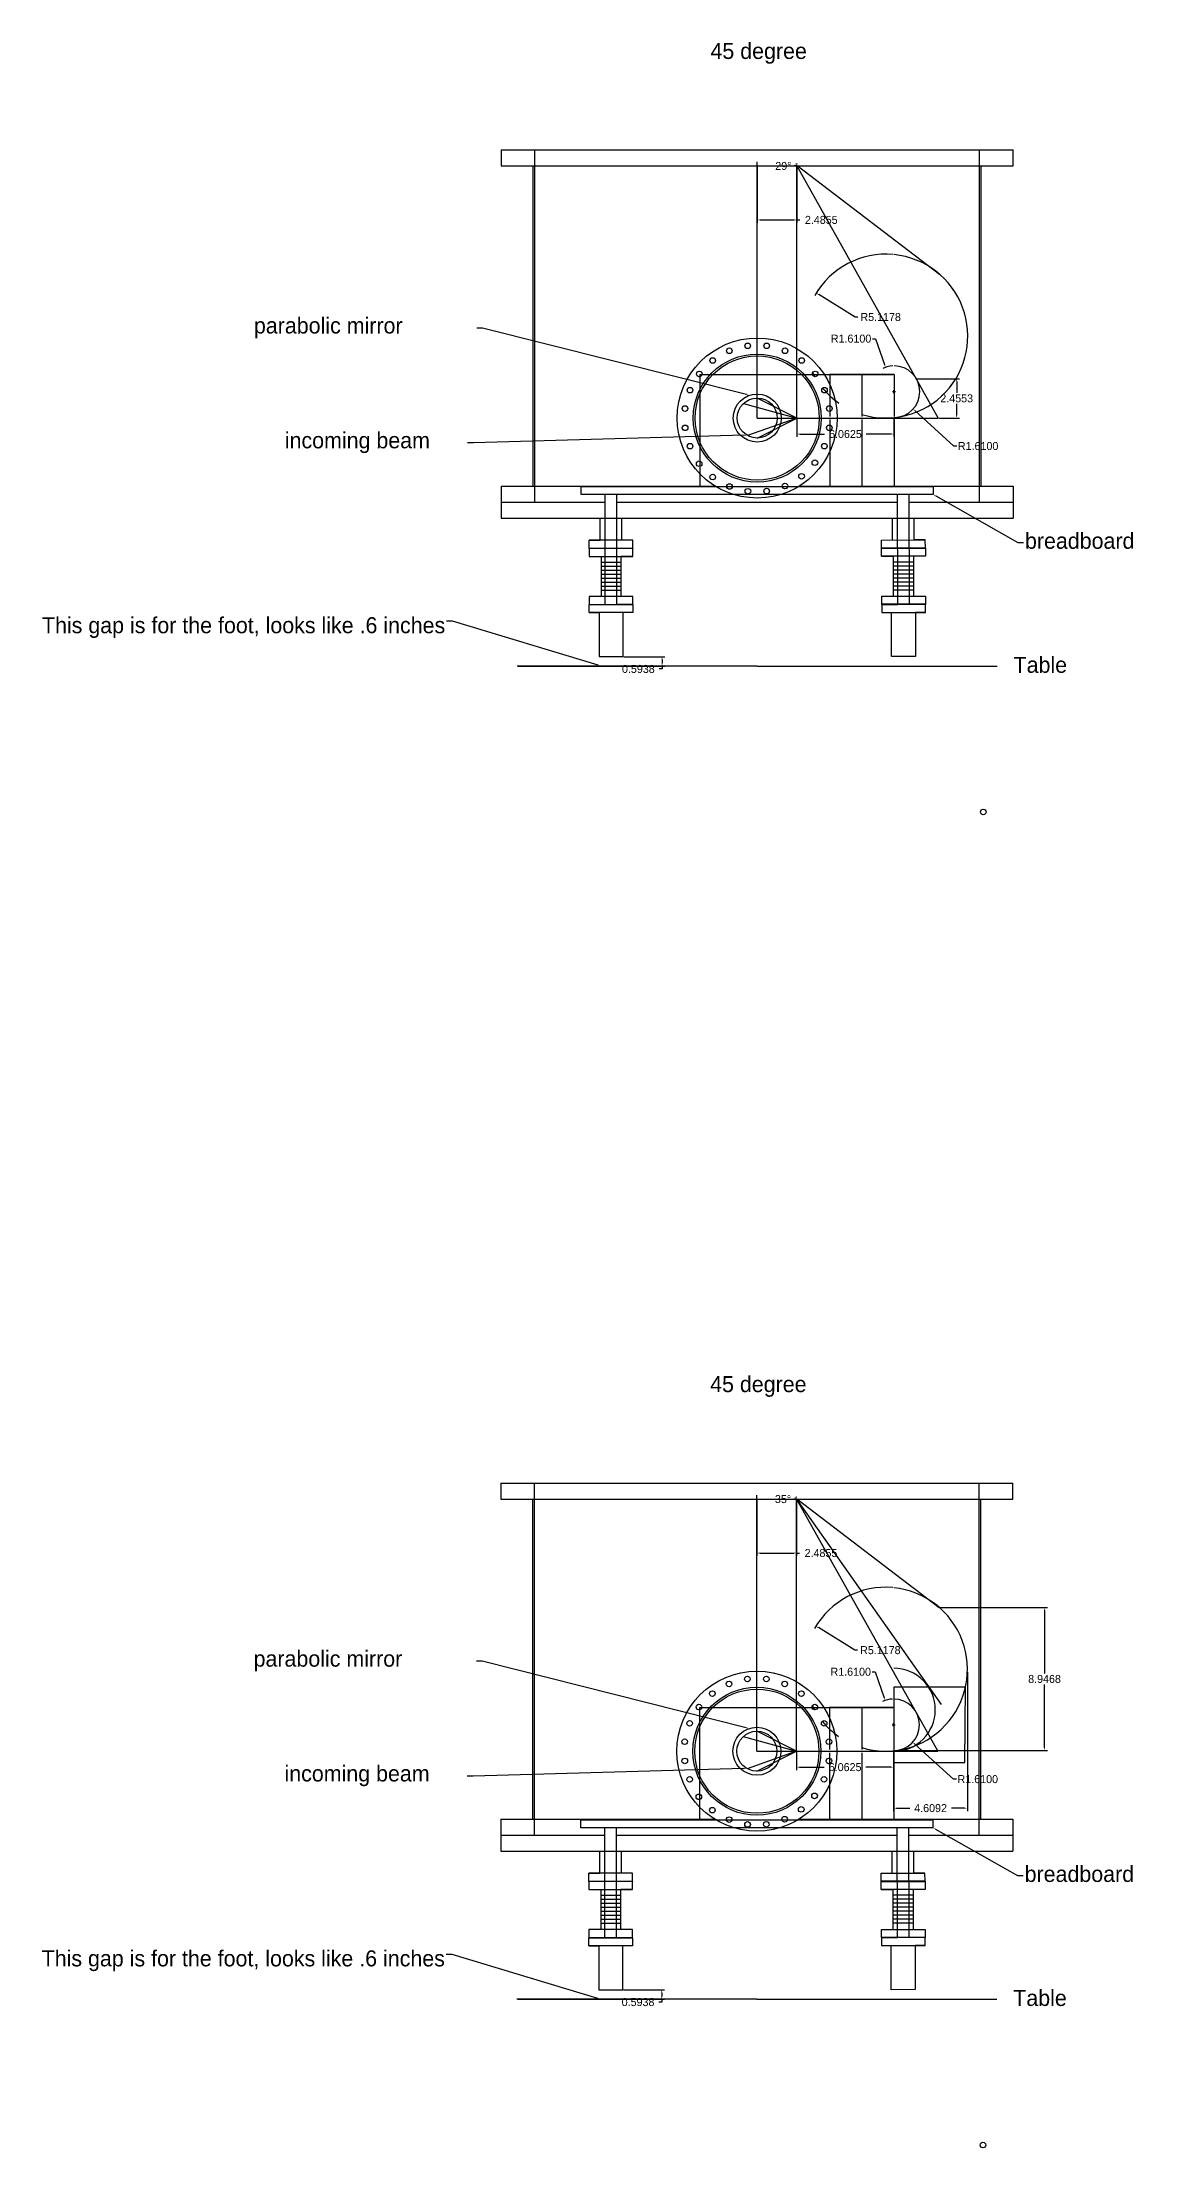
# Model space of a CAD drawing. Header units: inches. Extents: x -84 to 208, y -103 to 33.
# Drawn here: x 138.7 to 207.6, y -102.8 to 28.7 of the extents above; entities that cross this region are included whole.
import ezdxf
from ezdxf import colors
from ezdxf.entities.mleader import LeaderData, LeaderLine
from ezdxf.math import Vec2, Vec3

# ---------------------------------------------------------------- set-up
doc = ezdxf.new("R2010")
doc.units = ezdxf.units.IN
doc.header["$MEASUREMENT"] = 0
doc.dimstyles.get("Standard").update_dxf_attribs({"dimtxt": 0.5, "dimasz": 0.18, "dimexe": 0.18, "dimexo": 0.0625, "dimgap": 0.09, "dimtad": 0, "dimtih": 1, "dimtoh": 1, "dimdec": 4, "dimzin": 0, "dimdsep": 46, "dimtxsty": 'Standard', "dimcen": 0.09, "dimadec": 0, "dimazin": 0, "dimtfac": 1, "dimtdec": 4, "dimtofl": 0, "dimtmove": 0, "dimatfit": 3, "dimfxl": 1, "dimtolj": 1, "dimtzin": 0, "dimarcsym": 0})

# ---------------------------------------------------------------- blocks, each defined once
blk = doc.blocks.new('*D10')
at = {"color": 0, "lineweight": -2, "transparency": 16777216}
for p, q in [((168.41, -10.25), (177.58, -10.25)), ((175.02, -9.66), (177.58, -9.66)), ((177.4, -10.43), (177.22, -10.43)), ((177.4, -9.84), (177.4, -10.07)), ((177.4, -10.25), (177.4, -10.43))]:
    blk.add_line(p, q, dxfattribs=at)
at = {"color": 0, "transparency": 16777216}
for points in [[(177.37, -9.84), (177.43, -9.84), (177.4, -9.66)], [(177.37, -10.07), (177.43, -10.07), (177.4, -10.25)]]:
    blk.add_solid(points, dxfattribs=at)
at = {"layer": 'Defpoints', "color": 0, "transparency": 16777216}
for p in [(168.35, -10.25), (174.96, -9.66), (177.4, -10.25)]:
    blk.add_point(p, dxfattribs=at)
at = {"color": 0, "transparency": 16777216, "insert": (175.92, -10.43), "char_height": 0.5, "attachment_point": 5}
blk.add_mtext('\\A1;0.5938', dxfattribs=at)
blk = doc.blocks.new('*D11')
at = {"color": 0, "lineweight": -2, "transparency": 16777216}
blk.add_line((185.83, 21), (185.65, 21), dxfattribs=at)
at = {"color": 0, "transparency": 16777216}
for points in [[(185.77, 21.17), (185.72, 21.14), (185.83, 21)], [(185.86, 21.18), (185.8, 21.18), (185.83, 21)]]:
    blk.add_solid(points, dxfattribs=at)
at = {"layer": 'Defpoints', "color": 0, "transparency": 16777216}
for p in [(185.83, 21), (185.83, 21), (185.83, 21), (185.83, 5.25), (194.66, 5.25)]:
    blk.add_point(p, dxfattribs=at)
at = {"color": 0, "transparency": 16777216, "insert": (184.98, 21), "char_height": 0.5, "attachment_point": 5}
blk.add_mtext('\\A1;29°', dxfattribs=at)
blk = doc.blocks.new('*D12')
at = {"color": 0, "lineweight": -2, "transparency": 16777216}
for p, q in [((191.8, 6.9), (191.98, 6.9)), ((191.89, 6.81), (191.89, 6.99)), ((195.63, 3.5), (193.22, 5.7)), ((195.81, 3.5), (195.63, 3.5))]:
    blk.add_line(p, q, dxfattribs=at)
at = {"color": 0, "transparency": 16777216}
blk.add_solid([(193.24, 5.72), (193.2, 5.67), (193.09, 5.82)], dxfattribs=at)
at = {"layer": 'Defpoints', "color": 0, "transparency": 16777216}
for p in [(191.89, 6.9), (193.09, 5.82)]:
    blk.add_point(p, dxfattribs=at)
at = {"color": 0, "transparency": 16777216, "insert": (197.15, 3.5), "char_height": 0.5, "attachment_point": 5}
blk.add_mtext('\\A1;R1.6100', dxfattribs=at)
blk = doc.blocks.new('*D13')
at = {"color": 0, "lineweight": -2, "transparency": 16777216}
for p, q in [((193.35, 7.71), (195.99, 7.71)), ((195.81, 7.53), (195.81, 6.82)), ((195.81, 5.43), (195.81, 6.14)), ((194.72, 5.25), (195.99, 5.25))]:
    blk.add_line(p, q, dxfattribs=at)
at = {"color": 0, "transparency": 16777216}
for points in [[(195.78, 7.53), (195.84, 7.53), (195.81, 7.71)], [(195.78, 5.43), (195.84, 5.43), (195.81, 5.25)]]:
    blk.add_solid(points, dxfattribs=at)
at = {"layer": 'Defpoints', "color": 0, "transparency": 16777216}
for p in [(193.29, 7.71), (194.66, 5.25), (195.81, 5.25)]:
    blk.add_point(p, dxfattribs=at)
at = {"color": 0, "transparency": 16777216, "insert": (195.81, 6.48), "char_height": 0.5, "attachment_point": 5}
blk.add_mtext('\\A1;2.4553', dxfattribs=at)
blk = doc.blocks.new('*D14')
at = {"color": 0, "lineweight": -2, "transparency": 16777216}
for p, q in [((185.83, 5.19), (185.83, 4.07)), ((186.01, 4.25), (187.56, 4.25)), ((191.71, 4.25), (190.16, 4.25)), ((191.89, 5.23), (191.89, 4.07))]:
    blk.add_line(p, q, dxfattribs=at)
at = {"color": 0, "transparency": 16777216}
for points in [[(186.01, 4.28), (186.01, 4.22), (185.83, 4.25)], [(191.71, 4.28), (191.71, 4.22), (191.89, 4.25)]]:
    blk.add_solid(points, dxfattribs=at)
at = {"layer": 'Defpoints', "color": 0, "transparency": 16777216}
for p in [(191.89, 5.29), (185.83, 5.25), (191.89, 4.25)]:
    blk.add_point(p, dxfattribs=at)
at = {"color": 0, "transparency": 16777216, "insert": (188.86, 4.25), "char_height": 0.5, "attachment_point": 5}
blk.add_mtext('\\A1;6.0625', dxfattribs=at)
blk = doc.blocks.new('*D15')
at = {"color": 0, "lineweight": -2, "transparency": 16777216}
for p, q in [((183.35, 20.94), (183.35, 17.45)), ((185.83, 20.94), (185.83, 17.45)), ((183.53, 17.63), (185.65, 17.63)), ((185.83, 17.63), (186.01, 17.63))]:
    blk.add_line(p, q, dxfattribs=at)
at = {"color": 0, "transparency": 16777216}
for points in [[(183.53, 17.66), (183.53, 17.6), (183.35, 17.63)], [(185.65, 17.66), (185.65, 17.6), (185.83, 17.63)]]:
    blk.add_solid(points, dxfattribs=at)
at = {"layer": 'Defpoints', "color": 0, "transparency": 16777216}
for p in [(183.35, 21), (185.83, 21), (185.83, 17.63)]:
    blk.add_point(p, dxfattribs=at)
at = {"color": 0, "transparency": 16777216, "insert": (187.35, 17.63), "char_height": 0.5, "attachment_point": 5}
blk.add_mtext('\\A1;2.4855', dxfattribs=at)
blk = doc.blocks.new('*D16')
at = {"color": 0, "lineweight": -2, "transparency": 16777216}
for p, q in [((190.55, 10.21), (190.73, 10.21)), ((190.73, 10.21), (191.3, 8.59)), ((191.8, 6.9), (191.98, 6.9)), ((191.89, 6.81), (191.89, 6.99))]:
    blk.add_line(p, q, dxfattribs=at)
blk.add_arc((191.89, 6.9), 1.61, 92.2242, 115.739, dxfattribs=at)
at = {"color": 0, "transparency": 16777216}
blk.add_solid([(191.33, 8.6), (191.27, 8.58), (191.36, 8.42)], dxfattribs=at)
at = {"layer": 'Defpoints', "color": 0, "transparency": 16777216}
for p in [(191.36, 8.42), (191.89, 6.9)]:
    blk.add_point(p, dxfattribs=at)
at = {"color": 0, "transparency": 16777216, "insert": (189.21, 10.21), "char_height": 0.5, "attachment_point": 5}
blk.add_mtext('\\A1;R1.6100', dxfattribs=at)
blk = doc.blocks.new('*D17')
at = {"color": 0, "lineweight": -2, "transparency": 16777216}
for p, q in [((189.46, 11.56), (187.19, 12.97)), ((189.64, 11.56), (189.46, 11.56))]:
    blk.add_line(p, q, dxfattribs=at)
blk.add_arc((191.39, 10.37), 5.12, 85.0134, 150.2755, dxfattribs=at)
at = {"color": 0, "transparency": 16777216}
blk.add_solid([(187.2, 12.99), (187.17, 12.94), (187.03, 13.06)], dxfattribs=at)
at = {"layer": 'Defpoints', "color": 0, "transparency": 16777216}
for p in [(187.03, 13.06), (191.39, 10.37)]:
    blk.add_point(p, dxfattribs=at)
at = {"color": 0, "transparency": 16777216, "insert": (191.06, 11.56), "char_height": 0.5, "attachment_point": 5}
blk.add_mtext('\\A1;R5.1178', dxfattribs=at)
blk = doc.blocks.new('*D21')
at = {"color": 0, "lineweight": -2, "transparency": 16777216}
for p, q in [((175, -92.96), (177.56, -92.96)), ((177.38, -93.14), (177.38, -93.37)), ((168.39, -93.55), (177.56, -93.55)), ((177.38, -93.73), (177.2, -93.73)), ((177.38, -93.55), (177.38, -93.73))]:
    blk.add_line(p, q, dxfattribs=at)
at = {"color": 0, "transparency": 16777216}
for points in [[(177.35, -93.14), (177.41, -93.14), (177.38, -92.96)], [(177.35, -93.37), (177.41, -93.37), (177.38, -93.55)]]:
    blk.add_solid(points, dxfattribs=at)
at = {"layer": 'Defpoints', "color": 0, "transparency": 16777216}
for p in [(174.94, -92.96), (168.33, -93.55), (177.38, -93.55)]:
    blk.add_point(p, dxfattribs=at)
at = {"color": 0, "transparency": 16777216, "insert": (175.9, -93.73), "char_height": 0.5, "attachment_point": 5}
blk.add_mtext('\\A1;0.5938', dxfattribs=at)
blk = doc.blocks.new('*D22')
at = {"color": 0, "lineweight": -2, "transparency": 16777216}
for p, q in [((191.87, -76.49), (191.87, -76.31)), ((191.78, -76.4), (191.96, -76.4)), ((195.61, -79.8), (193.2, -77.61)), ((195.79, -79.8), (195.61, -79.8))]:
    blk.add_line(p, q, dxfattribs=at)
at = {"color": 0, "transparency": 16777216}
blk.add_solid([(193.22, -77.58), (193.18, -77.63), (193.06, -77.49)], dxfattribs=at)
at = {"layer": 'Defpoints', "color": 0, "transparency": 16777216}
for p in [(191.87, -76.4), (193.06, -77.49)]:
    blk.add_point(p, dxfattribs=at)
at = {"color": 0, "transparency": 16777216, "insert": (197.13, -79.8), "char_height": 0.5, "attachment_point": 5}
blk.add_mtext('\\A1;R1.6100', dxfattribs=at)
blk = doc.blocks.new('*D23')
at = {"color": 0, "lineweight": -2, "transparency": 16777216}
for p, q in [((185.81, -78.11), (185.81, -79.23)), ((191.87, -78.07), (191.87, -79.23)), ((185.99, -79.05), (187.54, -79.05)), ((191.69, -79.05), (190.14, -79.05))]:
    blk.add_line(p, q, dxfattribs=at)
at = {"color": 0, "transparency": 16777216}
for points in [[(185.99, -79.02), (185.99, -79.08), (185.81, -79.05)], [(191.69, -79.02), (191.69, -79.08), (191.87, -79.05)]]:
    blk.add_solid(points, dxfattribs=at)
at = {"layer": 'Defpoints', "color": 0, "transparency": 16777216}
for p in [(185.81, -78.05), (191.87, -78.01), (191.87, -79.05)]:
    blk.add_point(p, dxfattribs=at)
at = {"color": 0, "transparency": 16777216, "insert": (188.84, -79.05), "char_height": 0.5, "attachment_point": 5}
blk.add_mtext('\\A1;6.0625', dxfattribs=at)
blk = doc.blocks.new('*D24')
at = {"color": 0, "lineweight": -2, "transparency": 16777216}
for p, q in [((183.33, -62.36), (183.33, -65.85)), ((185.81, -62.36), (185.81, -65.85)), ((183.51, -65.67), (185.63, -65.67)), ((185.81, -65.67), (185.99, -65.67))]:
    blk.add_line(p, q, dxfattribs=at)
at = {"color": 0, "transparency": 16777216}
for points in [[(183.51, -65.64), (183.51, -65.7), (183.33, -65.67)], [(185.63, -65.64), (185.63, -65.7), (185.81, -65.67)]]:
    blk.add_solid(points, dxfattribs=at)
at = {"layer": 'Defpoints', "color": 0, "transparency": 16777216}
for p in [(183.33, -62.3), (185.81, -62.3), (185.81, -65.67)]:
    blk.add_point(p, dxfattribs=at)
at = {"color": 0, "transparency": 16777216, "insert": (187.33, -65.67), "char_height": 0.5, "attachment_point": 5}
blk.add_mtext('\\A1;2.4855', dxfattribs=at)
blk = doc.blocks.new('*D25')
at = {"color": 0, "lineweight": -2, "transparency": 16777216}
for p, q in [((190.53, -73.09), (190.71, -73.09)), ((190.71, -73.09), (191.28, -74.71)), ((191.87, -76.49), (191.87, -76.31)), ((191.78, -76.4), (191.96, -76.4))]:
    blk.add_line(p, q, dxfattribs=at)
blk.add_arc((191.87, -76.4), 1.61, 92.2242, 115.739, dxfattribs=at)
at = {"color": 0, "transparency": 16777216}
blk.add_solid([(191.31, -74.7), (191.25, -74.72), (191.34, -74.88)], dxfattribs=at)
at = {"layer": 'Defpoints', "color": 0, "transparency": 16777216}
for p in [(191.34, -74.88), (191.87, -76.4)]:
    blk.add_point(p, dxfattribs=at)
at = {"color": 0, "transparency": 16777216, "insert": (189.19, -73.09), "char_height": 0.5, "attachment_point": 5}
blk.add_mtext('\\A1;R1.6100', dxfattribs=at)
blk = doc.blocks.new('*D26')
at = {"color": 0, "lineweight": -2, "transparency": 16777216}
for p, q in [((189.44, -71.74), (187.17, -70.33)), ((189.62, -71.74), (189.44, -71.74))]:
    blk.add_line(p, q, dxfattribs=at)
blk.add_arc((191.37, -72.93), 5.12, 85.0134, 150.2755, dxfattribs=at)
at = {"color": 0, "transparency": 16777216}
blk.add_solid([(187.18, -70.31), (187.15, -70.36), (187.01, -70.24)], dxfattribs=at)
at = {"layer": 'Defpoints', "color": 0, "transparency": 16777216}
for p in [(187.01, -70.24), (191.37, -72.93)]:
    blk.add_point(p, dxfattribs=at)
at = {"color": 0, "transparency": 16777216, "insert": (191.04, -71.74), "char_height": 0.5, "attachment_point": 5}
blk.add_mtext('\\A1;R5.1178', dxfattribs=at)
blk = doc.blocks.new('*D27')
at = {"color": 0, "lineweight": -2, "transparency": 16777216}
for p, q in [((196.48, -73.12), (196.48, -81.79)), ((191.87, -78.01), (191.87, -81.79)), ((192.05, -81.61), (192.88, -81.61)), ((196.3, -81.61), (195.48, -81.61))]:
    blk.add_line(p, q, dxfattribs=at)
at = {"color": 0, "transparency": 16777216}
for points in [[(192.05, -81.58), (192.05, -81.64), (191.87, -81.61)], [(196.3, -81.58), (196.3, -81.64), (196.48, -81.61)]]:
    blk.add_solid(points, dxfattribs=at)
at = {"layer": 'Defpoints', "color": 0, "transparency": 16777216}
for p in [(196.48, -73.06), (191.87, -77.95), (196.48, -81.61)]:
    blk.add_point(p, dxfattribs=at)
at = {"color": 0, "transparency": 16777216, "insert": (194.18, -81.61), "char_height": 0.5, "attachment_point": 5}
blk.add_mtext('\\A1;4.6092', dxfattribs=at)
blk = doc.blocks.new('*D28')
at = {"color": 0, "lineweight": -2, "transparency": 16777216}
for p, q in [((194.77, -69.07), (201.48, -69.07)), ((201.3, -69.25), (201.3, -73.2)), ((201.3, -77.83), (201.3, -73.88)), ((191.94, -78.01), (201.48, -78.01))]:
    blk.add_line(p, q, dxfattribs=at)
at = {"color": 0, "transparency": 16777216}
for points in [[(201.27, -69.25), (201.33, -69.25), (201.3, -69.07)], [(201.27, -77.83), (201.33, -77.83), (201.3, -78.01)]]:
    blk.add_solid(points, dxfattribs=at)
at = {"layer": 'Defpoints', "color": 0, "transparency": 16777216}
for p in [(194.71, -69.07), (201.3, -69.07), (191.87, -78.01)]:
    blk.add_point(p, dxfattribs=at)
at = {"color": 0, "transparency": 16777216, "insert": (201.3, -73.54), "char_height": 0.5, "attachment_point": 5}
blk.add_mtext('\\A1;8.9468', dxfattribs=at)
blk = doc.blocks.new('*D29')
at = {"color": 0, "lineweight": -2, "transparency": 16777216}
blk.add_line((185.81, -62.3), (185.63, -62.3), dxfattribs=at)
at = {"color": 0, "transparency": 16777216}
for points in [[(185.73, -62.14), (185.68, -62.17), (185.81, -62.3)], [(185.84, -62.12), (185.78, -62.12), (185.81, -62.3)]]:
    blk.add_solid(points, dxfattribs=at)
at = {"layer": 'Defpoints', "color": 0, "transparency": 16777216}
for p in [(185.81, -62.3), (185.81, -62.3), (185.81, -62.3), (194.84, -75.13), (185.81, -78.05)]:
    blk.add_point(p, dxfattribs=at)
at = {"color": 0, "transparency": 16777216, "insert": (184.96, -62.3), "char_height": 0.5, "attachment_point": 5}
blk.add_mtext('\\A1;35°', dxfattribs=at)

msp = doc.modelspace()

# ---------------------------------------------------------------- linework, layer by layer
for p, q in [((167.34606, 22), (167.34606, 21)), ((167.34606, 22), (199.34606, 22)), ((167.34606, 22), (199.34606, 22)), ((169.44606, 0), (169.44606, 22)), ((183.34606, 5.25), (183.34606, 21.25)), ((197.24606, 0), (197.24606, 22)), ((199.34606, 21), (199.34606, 22)), ((167.34606, 21), (199.34606, 21)), ((169.34606, 1), (169.34606, 21)), ((185.83156, 5.25), (185.83156, 21)), ((185.83156, 21), (194.65672, 5.25)), ((185.84594, 21.02718), (194.73251, 14.23657)), ((197.34606, 1), (197.34606, 21)), ((179.76906, 7.97974), (185.76906, 7.97974)), ((179.76906, 7.97974), (179.76906, 0.96874)), ((185.83156, 7.97974), (191.83156, 7.97974)), ((189.89406, 7.97974), (187.89406, 7.97974)), ((187.89406, 7.97974), (187.89406, 5.35)), ((191.89406, 7.97974), (189.89406, 7.97974)), ((189.89406, 7.97974), (189.89406, 5.35)), ((191.89406, 7.97974), (191.89406, 5.35)), ((182.49591, 6.16638), (185.83156, 5.25)), ((185.83156, 5.25), (183.34505, 6.5)), ((185.83156, 5.25), (182.73637, 4.15877)), ((183.34606, 5.25), (185.83156, 5.25)), ((183.34742, 4), (185.83156, 5.25)), ((185.83156, 5.25), (194.65672, 5.25)), ((187.89406, 5.15), (187.89406, 0.96875)), ((189.89406, 5.15), (189.89406, 0.96875)), ((191.89406, 5.15), (191.89406, 0.96874)), ((167.34606, 1), (180.71215, 1)), ((167.34606, 1), (167.34606, 0)), ((167.34606, 0), (173.84606, 0)), ((167.34606, 0), (173.84606, 0)), ((167.34606, 0), (167.34606, -1)), ((169.44606, 0), (172.34606, 0)), ((172.34606, 0.46875), (172.34606, 0.96875)), ((172.34606, 0.96875), (194.34606, 0.96875)), ((173.84606, 0.46875), (172.34606, 0.46875)), ((172.34606, 0), (173.84606, 0)), ((173.84606, -6.40625), (173.84606, 0.46875)), ((174.57606, 0.46875), (173.84606, 0.46875)), ((174.57606, -6.40625), (174.57606, 0.46875)), ((194.34606, 0.46875), (174.57606, 0.46875)), ((174.57606, 0), (192.11971, 0)), ((174.57606, 0), (192.11971, 0)), ((185.97997, 1), (199.34606, 1)), ((192.12415, -6.40016), (192.11938, 0.47484)), ((192.85415, -6.39965), (192.84938, 0.47535)), ((192.84971, 0), (199.34606, 0)), ((192.84971, 0), (199.34606, 0)), ((194.34606, 0.96875), (194.34606, 0.46875)), ((199.34606, 1), (199.34606, 0)), ((199.34606, 0), (199.34606, -1)), ((167.34606, -1), (199.34606, -1)), ((173.53356, -2.375), (173.53356, -1)), ((174.88856, -2.375), (174.88856, -1)), ((191.80885, -2.36912), (191.8079, -0.99413)), ((193.16385, -2.36818), (193.1629, -0.99318)), ((175.57606, -2.375), (172.84606, -2.375)), ((172.84606, -2.375), (173.53356, -2.375)), ((172.84606, -2.875), (172.84606, -2.375)), ((175.57606, -2.375), (174.88856, -2.375)), ((175.57606, -2.875), (175.57606, -2.375)), ((191.12135, -2.3696), (193.85135, -2.36771)), ((191.12135, -2.3696), (191.80885, -2.36912)), ((191.1217, -2.8696), (191.12135, -2.3696)), ((193.85135, -2.36771), (193.16385, -2.36818)), ((193.8517, -2.86771), (193.85135, -2.36771)), ((172.84606, -2.875), (175.57606, -2.875)), ((172.84606, -2.89062), (172.84606, -2.875)), ((175.57606, -2.89062), (172.84606, -2.89062)), ((172.84606, -2.89062), (172.84606, -3.39062)), ((172.84606, -3.39062), (175.57606, -3.39062)), ((172.84606, -3.39062), (173.58606, -3.39062)), ((173.58606, -3.39062), (173.58606, -5.89062)), ((173.58606, -3.75231), (174.83606, -3.75231)), ((173.58606, -3.75231), (174.83606, -3.75231)), ((175.57606, -3.39062), (174.83606, -3.39062)), ((174.83606, -5.89062), (174.83606, -3.39062)), ((175.57606, -2.875), (175.57606, -2.89062)), ((175.57606, -3.39062), (175.57606, -2.89062)), ((193.8517, -2.86771), (191.1217, -2.8696)), ((191.1217, -2.8696), (191.12171, -2.88523)), ((191.12171, -2.88523), (193.85171, -2.88333)), ((191.12206, -3.38523), (191.12171, -2.88523)), ((193.85206, -3.38333), (191.12206, -3.38523)), ((191.12206, -3.38523), (191.86206, -3.38471)), ((191.86379, -5.88471), (191.86206, -3.38471)), ((193.11231, -3.74553), (191.86231, -3.7464)), ((193.11231, -3.74553), (191.86231, -3.7464)), ((193.85206, -3.38333), (193.11206, -3.38385)), ((193.11206, -3.38385), (193.11379, -5.88384)), ((193.85171, -2.88333), (193.8517, -2.86771)), ((193.85171, -2.88333), (193.85206, -3.38333)), ((173.58606, -4.00231), (174.83606, -4.00231)), ((173.58606, -4.25231), (174.83606, -4.25231)), ((173.58606, -4.50231), (174.83606, -4.50231)), ((173.58606, -4.75231), (174.83606, -4.75231)), ((173.58606, -5.00231), (174.83606, -5.00231)), ((173.58606, -5.00231), (174.83606, -5.00231)), ((173.58606, -5.25231), (174.83606, -5.25231)), ((173.58606, -5.25231), (174.83606, -5.25231)), ((193.11248, -3.99553), (191.86248, -3.9964)), ((193.11266, -4.24553), (191.86266, -4.2464)), ((193.11283, -4.49553), (191.86283, -4.4964)), ((193.113, -4.74553), (191.863, -4.7464)), ((193.11318, -4.99553), (191.86318, -4.9964)), ((193.11318, -4.99553), (191.86318, -4.9964)), ((193.11335, -5.24553), (191.86335, -5.2464)), ((193.11335, -5.24553), (191.86335, -5.2464)), ((173.58606, -5.89062), (172.84606, -5.89062)), ((172.84606, -5.89062), (172.84606, -6.39062)), ((172.84606, -6.39062), (175.57606, -6.39062)), ((172.84606, -6.39062), (172.84606, -6.40625)), ((172.84606, -6.40625), (175.57606, -6.40625)), ((172.84606, -6.90625), (172.84606, -6.40625)), ((172.84606, -6.40625), (173.84606, -6.40625)), ((173.58606, -5.50231), (174.83606, -5.50231)), ((174.83606, -5.89062), (173.58606, -5.89062)), ((175.57606, -6.40625), (174.57606, -6.40625)), ((175.57606, -5.89062), (174.83606, -5.89062)), ((175.57606, -6.39062), (175.57606, -5.89062)), ((175.57606, -6.40625), (175.57606, -6.39062)), ((175.57606, -6.40625), (175.57606, -6.90625)), ((191.12379, -5.88523), (191.86379, -5.88471)), ((191.12414, -6.38523), (191.12379, -5.88523)), ((193.85414, -6.38333), (191.12414, -6.38523)), ((191.12415, -6.40085), (191.12414, -6.38523)), ((193.85415, -6.39896), (191.12415, -6.40085)), ((191.12415, -6.40085), (192.12415, -6.40016)), ((191.12415, -6.40085), (191.1245, -6.90085)), ((193.11352, -5.49553), (191.86352, -5.4964)), ((191.86379, -5.88471), (193.11379, -5.88384)), ((193.85415, -6.39896), (192.85415, -6.39965)), ((193.11379, -5.88384), (193.85379, -5.88333)), ((193.85379, -5.88333), (193.85414, -6.38333)), ((193.85414, -6.38333), (193.85415, -6.39896)), ((193.8545, -6.89896), (193.85415, -6.39896)), ((175.57606, -6.90625), (172.84606, -6.90625)), ((172.84606, -6.90625), (173.46106, -6.90625)), ((173.46106, -6.90625), (173.46106, -9.65625)), ((175.57606, -6.90625), (174.96106, -6.90625)), ((174.96106, -9.65625), (174.96106, -6.90625)), ((191.1245, -6.90085), (193.8545, -6.89896)), ((191.1245, -6.90085), (191.7395, -6.90042)), ((191.74141, -9.65042), (191.7395, -6.90042)), ((193.8545, -6.89896), (193.2395, -6.89938)), ((193.2395, -6.89938), (193.24141, -9.64938)), ((183.34606, -10.25), (168.34606, -10.25)), ((173.46106, -9.65625), (174.96106, -9.65625)), ((183.34606, -10.25), (198.34606, -10.25)), ((193.24141, -9.64938), (191.74141, -9.65042)), ((167.32531, -61.30174), (167.32531, -62.30174)), ((167.32531, -61.30174), (199.32531, -61.30174)), ((167.32531, -61.30174), (199.32531, -61.30174)), ((169.42531, -83.30174), (169.42531, -61.30174)), ((197.22531, -83.30174), (197.22531, -61.30174)), ((199.32531, -62.30174), (199.32531, -61.30174)), ((167.32531, -62.30174), (199.32531, -62.30174)), ((169.32531, -82.30174), (169.32531, -62.30174)), ((183.32531, -78.05174), (183.32531, -62.05174)), ((185.81081, -78.05174), (185.81081, -62.30174)), ((185.81081, -62.30174), (194.63596, -78.05174)), ((185.81081, -62.30174), (194.83519, -75.13371)), ((185.82519, -62.27456), (194.71175, -69.06517)), ((197.32531, -82.30174), (197.32531, -62.30174)), ((179.74831, -75.322), (185.74831, -75.322)), ((179.74831, -75.322), (179.74831, -82.333)), ((185.81081, -75.322), (191.81081, -75.322)), ((189.87331, -75.322), (187.87331, -75.322)), ((187.87331, -75.322), (187.87331, -77.95174)), ((191.87331, -75.322), (189.87331, -75.322)), ((189.87331, -75.322), (189.87331, -77.95174)), ((191.87331, -75.322), (191.87331, -77.95174)), ((182.47516, -77.13537), (185.81081, -78.05174)), ((185.81081, -78.05174), (183.3243, -76.80174)), ((185.81081, -78.05174), (182.71561, -79.14297)), ((183.32531, -78.05174), (185.81081, -78.05174)), ((183.32666, -79.30174), (185.81081, -78.05174)), ((185.81081, -78.05174), (194.63596, -78.05174)), ((187.87331, -78.15174), (187.87331, -82.33299)), ((189.87331, -78.15174), (189.87331, -82.33299)), ((191.87331, -78.15174), (191.87331, -82.333)), ((167.32531, -82.30174), (180.69139, -82.30174)), ((167.32531, -82.30174), (167.32531, -83.30174)), ((172.32531, -82.83299), (172.32531, -82.33299)), ((172.32531, -82.33299), (194.32531, -82.33299)), ((173.82531, -82.83299), (172.32531, -82.83299)), ((173.82531, -89.70799), (173.82531, -82.83299)), ((174.55531, -82.83299), (173.82531, -82.83299)), ((174.55531, -89.70799), (174.55531, -82.83299)), ((194.32531, -82.83299), (174.55531, -82.83299)), ((185.95922, -82.30174), (199.32531, -82.30174)), ((192.1034, -89.7019), (192.09862, -82.8269)), ((192.8334, -89.70139), (192.82862, -82.82639)), ((194.32531, -82.33299), (194.32531, -82.83299)), ((199.32531, -82.30174), (199.32531, -83.30174)), ((167.32531, -83.30174), (173.82531, -83.30174)), ((167.32531, -83.30174), (173.82531, -83.30174)), ((167.32531, -83.30174), (167.32531, -84.30174)), ((169.42531, -83.30174), (172.32531, -83.30174)), ((172.32531, -83.30174), (173.82531, -83.30174)), ((174.55531, -83.30174), (192.09895, -83.30174)), ((174.55531, -83.30174), (192.09895, -83.30174)), ((192.82895, -83.30174), (199.32531, -83.30174)), ((192.82895, -83.30174), (199.32531, -83.30174)), ((199.32531, -83.30174), (199.32531, -84.30174)), ((167.32531, -84.30174), (199.32531, -84.30174)), ((173.51281, -85.67674), (173.51281, -84.30174)), ((174.86781, -85.67674), (174.86781, -84.30174)), ((191.7881, -85.67087), (191.78714, -84.29587)), ((193.1431, -85.66993), (193.14214, -84.29493)), ((175.55531, -85.67674), (172.82531, -85.67674)), ((172.82531, -85.67674), (173.51281, -85.67674)), ((172.82531, -86.17674), (172.82531, -85.67674)), ((172.82531, -86.17674), (175.55531, -86.17674)), ((172.82531, -86.19237), (172.82531, -86.17674)), ((175.55531, -86.19237), (172.82531, -86.19237)), ((172.82531, -86.19237), (172.82531, -86.69237)), ((172.82531, -86.69237), (175.55531, -86.69237)), ((172.82531, -86.69237), (173.56531, -86.69237)), ((173.56531, -86.69237), (173.56531, -89.19237)), ((175.55531, -86.69237), (174.81531, -86.69237)), ((174.81531, -89.19237), (174.81531, -86.69237)), ((175.55531, -85.67674), (174.86781, -85.67674)), ((175.55531, -86.17674), (175.55531, -85.67674)), ((175.55531, -86.17674), (175.55531, -86.19237)), ((175.55531, -86.69237), (175.55531, -86.19237)), ((191.1006, -85.67134), (193.8306, -85.66945)), ((191.1006, -85.67134), (191.7881, -85.67087)), ((191.10095, -86.17134), (191.1006, -85.67134)), ((193.83095, -86.16945), (191.10095, -86.17134)), ((191.10095, -86.17134), (191.10096, -86.18697)), ((191.10096, -86.18697), (193.83096, -86.18507)), ((191.1013, -86.68697), (191.10096, -86.18697)), ((193.8313, -86.68507), (191.1013, -86.68697)), ((191.1013, -86.68697), (191.8413, -86.68645)), ((191.84304, -89.18645), (191.8413, -86.68645)), ((193.8313, -86.68507), (193.0913, -86.68559)), ((193.0913, -86.68559), (193.09304, -89.18559)), ((193.8306, -85.66945), (193.1431, -85.66993)), ((193.83095, -86.16945), (193.8306, -85.66945)), ((193.83096, -86.18507), (193.83095, -86.16945)), ((193.83096, -86.18507), (193.8313, -86.68507)), ((173.56531, -87.05405), (174.81531, -87.05405)), ((173.56531, -87.05405), (174.81531, -87.05405)), ((173.56531, -87.30405), (174.81531, -87.30405)), ((173.56531, -87.55405), (174.81531, -87.55405)), ((173.56531, -87.80405), (174.81531, -87.80405)), ((173.56531, -88.05405), (174.81531, -88.05405)), ((193.09155, -87.04727), (191.84156, -87.04814)), ((193.09155, -87.04727), (191.84156, -87.04814)), ((193.09173, -87.29727), (191.84173, -87.29814)), ((193.0919, -87.54727), (191.8419, -87.54814)), ((193.09208, -87.79727), (191.84208, -87.79814)), ((193.09225, -88.04727), (191.84225, -88.04814)), ((173.56531, -89.19237), (172.82531, -89.19237)), ((172.82531, -89.19237), (172.82531, -89.69237)), ((173.56531, -88.30405), (174.81531, -88.30405)), ((173.56531, -88.30405), (174.81531, -88.30405)), ((173.56531, -88.55405), (174.81531, -88.55405)), ((173.56531, -88.55405), (174.81531, -88.55405)), ((173.56531, -88.80405), (174.81531, -88.80405)), ((174.81531, -89.19237), (173.56531, -89.19237)), ((175.55531, -89.19237), (174.81531, -89.19237)), ((175.55531, -89.69237), (175.55531, -89.19237)), ((191.10304, -89.18697), (191.84304, -89.18645)), ((191.10339, -89.68697), (191.10304, -89.18697)), ((193.09242, -88.29727), (191.84242, -88.29814)), ((193.09242, -88.29727), (191.84242, -88.29814)), ((193.0926, -88.54727), (191.8426, -88.54814)), ((193.0926, -88.54727), (191.8426, -88.54814)), ((193.09277, -88.79727), (191.84277, -88.79814)), ((191.84304, -89.18645), (193.09304, -89.18559)), ((193.09304, -89.18559), (193.83304, -89.18507)), ((193.83304, -89.18507), (193.83339, -89.68507)), ((172.82531, -89.69237), (175.55531, -89.69237)), ((172.82531, -89.69237), (172.82531, -89.70799)), ((172.82531, -89.70799), (175.55531, -89.70799)), ((172.82531, -90.20799), (172.82531, -89.70799)), ((172.82531, -89.70799), (173.82531, -89.70799)), ((175.55531, -90.20799), (172.82531, -90.20799)), ((172.82531, -90.20799), (173.44031, -90.20799)), ((173.44031, -90.20799), (173.44031, -92.95799)), ((175.55531, -89.70799), (174.55531, -89.70799)), ((175.55531, -90.20799), (174.94031, -90.20799)), ((174.94031, -92.95799), (174.94031, -90.20799)), ((175.55531, -89.70799), (175.55531, -89.69237)), ((175.55531, -89.70799), (175.55531, -90.20799)), ((193.83339, -89.68507), (191.10339, -89.68697)), ((191.1034, -89.70259), (191.10339, -89.68697)), ((193.8334, -89.7007), (191.1034, -89.70259)), ((191.1034, -89.70259), (192.1034, -89.7019)), ((191.1034, -89.70259), (191.10375, -90.20259)), ((191.10375, -90.20259), (193.83374, -90.2007)), ((191.10375, -90.20259), (191.71875, -90.20217)), ((191.72066, -92.95217), (191.71875, -90.20217)), ((193.8334, -89.7007), (192.8334, -89.70139)), ((193.83374, -90.2007), (193.21875, -90.20112)), ((193.21875, -90.20112), (193.22065, -92.95112)), ((193.83339, -89.68507), (193.8334, -89.7007)), ((193.83374, -90.2007), (193.8334, -89.7007)), ((173.44031, -92.95799), (174.94031, -92.95799)), ((193.22065, -92.95112), (191.72066, -92.95217)), ((183.32531, -93.55174), (168.32531, -93.55174)), ((183.32531, -93.55174), (198.32531, -93.55174))]:
    msp.add_line(p, q)
msp.add_lwpolyline([(191.87331, -78.74761), (196.31861, -78.7474), (196.36239, -74.03995), (191.87331, -74.03995)], close=True)
for centre, radius in [((183.34606, 5.25), 5), ((183.34606, 5.25), 4), ((181.60485, 9.45365), 0.175), ((182.75217, 9.76107), 0.175), ((183.93995, 9.76107), 0.175), ((185.08727, 9.45365), 0.175), ((183.34606, 5.25), 3.88), ((179.72586, 8.00692), 0.175), ((180.56575, 8.84682), 0.175), ((186.12637, 8.84682), 0.175), ((186.96626, 8.00692), 0.175), ((179.14241, 6.99121), 0.175), ((183.34606, 5.25), 1.5), ((187.54971, 6.99121), 0.175), ((178.83499, 5.84389), 0.175), ((183.34606, 5.25), 1.25), ((187.85713, 5.84389), 0.175), ((178.84097, 4.64059), 0.175), ((187.85115, 4.64059), 0.175), ((179.14839, 3.49327), 0.175), ((186.9507, 2.45843), 0.175), ((187.54373, 3.49327), 0.175), ((179.72097, 2.39886), 0.175), ((180.56626, 1.56441), 0.175), ((186.11624, 1.61314), 0.175), ((181.61517, 0.97469), 0.175), ((182.76445, 0.67467), 0.175), ((183.93577, 0.6848), 0.175), ((185.08107, 0.99961), 0.175), ((197.47115, -19.36148), 0.175), ((183.32531, -78.05174), 5), ((181.5841, -73.84809), 0.175), ((182.73141, -73.54067), 0.175), ((183.9192, -73.54067), 0.175), ((185.06652, -73.84809), 0.175), ((183.32531, -78.05174), 4), ((183.32531, -78.05174), 3.88), ((180.545, -74.45493), 0.175), ((186.10561, -74.45493), 0.175), ((179.12165, -76.31053), 0.175), ((179.7051, -75.29482), 0.175), ((186.94551, -75.29482), 0.175), ((187.52896, -76.31053), 0.175), ((178.81423, -77.45785), 0.175), ((183.32531, -78.05174), 1.5), ((183.32531, -78.05174), 1.25), ((187.83638, -77.45785), 0.175), ((178.82022, -78.66115), 0.175), ((187.83039, -78.66115), 0.175), ((179.12764, -79.80847), 0.175), ((187.52297, -79.80847), 0.175), ((179.70022, -80.90288), 0.175), ((180.54551, -81.73734), 0.175), ((186.09549, -81.6886), 0.175), ((186.92994, -80.84331), 0.175), ((181.59442, -82.32705), 0.175), ((182.74369, -82.62707), 0.175), ((183.91501, -82.61694), 0.175), ((185.06032, -82.30213), 0.175), ((197.45039, -102.66322), 0.175)]:
    msp.add_circle(centre, radius)
for centre, radius, start, end in [((191.38698, 10.37115), 5.11784, 253.0397352, 84.313733), ((191.38698, 10.37115), 5.11784, 206.5513711, 209.7249497), ((191.89406, 6.89982), 1.61, 270, 90), ((191.38698, 10.37115), 5.11784, 219.4147388, 235.067316), ((191.36622, -72.93059), 5.11784, 253.0397352, 84.313733), ((191.87331, -75.46525), 2.6, 270, 90), ((191.87331, -76.40193), 1.61, 270, 90), ((191.36622, -72.93059), 5.11784, 206.5513711, 209.7249497), ((191.36622, -72.93059), 5.11784, 219.4147388, 235.067316)]:
    msp.add_arc(centre, radius, start, end)

# ---------------------------------------------------------------- texts
for s, p in [('45 degree', (180.4269, 27.68755)), ('Table', (199.36546, -10.67002)), ('45 degree', (180.40615, -55.61419)), ('Table', (199.34471, -93.97177))]:
    msp.add_text(s, height=1).set_placement(p)

# ---------------------------------------------------------------- dimensions: what is measured, and where the dimension line sits
for base, line1, line2, picture, middle in [((185.83156, 21), ((185.83156, 21), (194.65672, 5.25)), ((185.83156, 5.25), (185.83156, 21)), '*D11', (184.97823, 21)), ((185.81081, -62.30174), ((185.81081, -62.30174), (194.83519, -75.13371)), ((185.81081, -78.05174), (185.81081, -62.30174)), '*D29', (184.95747, -62.30174))]:
    dim = msp.add_angular_dim_2l(base=base, line1=line1, line2=line2, dimstyle='Standard')
    dim.commit()
    dim.dimension.update_dxf_attribs({"geometry": picture, "text_midpoint": middle})
for base, p1, p2, picture, middle in [((185.83156, 17.62839), (183.34606, 21), (185.83156, 21), '*D15', (187.35156, 17.62839)), ((191.89406, 4.24962), (185.83156, 5.25), (191.89406, 5.28982), '*D14', (188.86281, 4.24962)), ((185.81081, -65.67335), (183.32531, -62.30174), (185.81081, -62.30174), '*D24', (187.33081, -65.67335)), ((196.482459, -81.61498), (191.873306, -77.951742), (196.482459, -73.058831), '*D27', (194.177882, -81.61498)), ((191.87331, -79.05212), (185.81081, -78.05174), (191.87331, -78.01193), '*D23', (188.84206, -79.05212))]:
    dim = msp.add_linear_dim(base=base, p1=p1, p2=p2, dimstyle='Standard')
    dim.commit()
    dim.dimension.update_dxf_attribs({"geometry": picture, "text_midpoint": middle})
for center, mpoint, picture, middle in [((191.38698, 10.37115), (187.03452, 13.06345), '*D17', (191.06392, 11.56276)), ((191.89406, 6.89982), (191.36105, 8.41903), '*D16', (189.21293, 10.20933)), ((191.89406, 6.89982), (193.08507, 5.81649), '*D12', (197.14879, 3.50274)), ((191.36622, -72.93059), (187.01377, -70.23829), '*D26', (191.04317, -71.73898)), ((191.87331, -76.40193), (191.3403, -74.88272), '*D25', (189.19218, -73.09242)), ((191.87331, -76.40193), (193.06431, -77.48525), '*D22', (197.12804, -79.799))]:
    dim = msp.add_radius_dim(center=center, mpoint=mpoint, dimstyle='Standard')
    dim.commit()
    dim.dimension.update_dxf_attribs({"geometry": picture, "text_midpoint": middle, "dimtype": 164})
for base, p1, p2, picture, middle in [((195.80697, 5.25), (193.28808, 7.7053), (194.65672, 5.25), '*D13', (195.80697, 6.47765)), ((177.3988181105, -10.25), (174.9610599976, -9.65625), (168.3460599976, -10.25), '*D10', (175.9204847772, -10.43)), ((201.29722, -69.06517), (191.87331, -78.01193), (194.71175, -69.06517), '*D28', (201.29722, -73.53855)), ((177.3780636842, -93.5517416498), (174.9403055712, -92.9579916498), (168.3253055712, -93.5517416498), '*D21', (175.8997303509, -93.7317416498))]:
    dim = msp.add_linear_dim(base=base, p1=p1, p2=p2, angle=90, dimstyle='Standard')
    dim.commit()
    dim.dimension.update_dxf_attribs({"geometry": picture, "text_midpoint": middle})

# ---------------------------------------------------------------- leaders
ml = msp.add_multileader_mtext('Standard')
ml.set_content('parabolic mirror', color=256)
ml.set_leader_properties()
ml.build(insert=Vec2(0, 0))
ml.multileader.update_dxf_attribs({"dogleg_length": 0.36, "arrow_head_size": 0.18})
ctx = ml.context
ctx.base_point, ctx.char_height, ctx.arrow_head_size, ctx.landing_gap_size, ctx.plane_origin = Vec3(151.80816, 10.8661), 1, 0.18, 0.09, Vec3(182.8585, 6.66855)
notes = []
notes.append((ctx, [(0, (1, 1, 0), (166.18149, 10.8661), (-1, 0), 0.36, [(0, [(182.8585, 6.66855)], 0, [])])]))
ctx.mtext.insert, ctx.mtext.flow_direction = Vec3(151.89816, 11.53276), 5
ml = msp.add_multileader_mtext('Standard')
ml.set_content('incoming beam', color=256)
ml.set_leader_properties()
ml.build(insert=Vec2(0, 0))
ml.multileader.update_dxf_attribs({"dogleg_length": 0.36, "arrow_head_size": 0.18})
ctx = ml.context
ctx.base_point, ctx.char_height, ctx.arrow_head_size, ctx.landing_gap_size, ctx.plane_origin = Vec3(153.73896, 3.69277), 1, 0.18, 0.09, Vec3(182.70518, 4.17679)
notes.append((ctx, [(0, (1, 1, 0), (165.61229, 3.69277), (-1, 0), 0.36, [(0, [(182.70518, 4.17679)], 0, [])])]))
ctx.mtext.insert, ctx.mtext.flow_direction = Vec3(153.82896, 4.35944), 5
ml = msp.add_multileader_mtext('Standard')
ml.set_content('breadboard', color=256)
ml.set_leader_properties()
ml.build(insert=Vec2(0, 0))
ml.multileader.update_dxf_attribs({"dogleg_length": 0.36, "arrow_head_size": 0.18})
ctx = ml.context
ctx.base_point, ctx.char_height, ctx.arrow_head_size, ctx.landing_gap_size, ctx.plane_origin = Vec3(199.98751, -2.52028), 1, 0.18, 0.09, Vec3(194.34606, 0.46875)
notes.append((ctx, [(0, (1, 1, 0), (199.62751, -2.52028), (1, 0), 0.36, [(0, [(194.34606, 0.46875)], 0, [])])]))
ctx.mtext.insert, ctx.mtext.flow_direction = Vec3(200.07751, -1.92028), 5
ml = msp.add_multileader_mtext('Standard')
ml.set_content('{\\H5.5556x;This gap is for the foot, looks like .6 inches}', color=256)
ml.set_leader_properties()
ml.build(insert=Vec2(0, 0))
ml.multileader.update_dxf_attribs({"dogleg_length": 0.36, "arrow_head_size": 0.18})
ctx = ml.context
ctx.base_point, ctx.char_height, ctx.arrow_head_size, ctx.landing_gap_size, ctx.plane_origin = Vec3(122.9277, -7.45162), 0.18, 0.18, 0.09, Vec3(173.58296, -10.25)
ctx.text_align_type = 2
notes.append((ctx, [(0, (1, 1, 0), (164.30136, -7.45162), (-1, 0), 0.36, [(0, [(173.58296, -10.25)], 0, [])])]))
ctx.mtext.insert, ctx.mtext.alignment, ctx.mtext.flow_direction = Vec3(163.85136, -7.19496), 3, 5
ml = msp.add_multileader_mtext('Standard')
ml.set_content('parabolic mirror', color=256)
ml.set_leader_properties()
ml.build(insert=Vec2(0, 0))
ml.multileader.update_dxf_attribs({"dogleg_length": 0.36, "arrow_head_size": 0.18})
ctx = ml.context
ctx.base_point, ctx.char_height, ctx.arrow_head_size, ctx.landing_gap_size, ctx.plane_origin = Vec3(151.7874, -72.43564), 1, 0.18, 0.09, Vec3(182.83774, -76.63319)
notes.append((ctx, [(0, (1, 1, 0), (166.16074, -72.43564), (-1, 0), 0.36, [(0, [(182.83774, -76.63319)], 0, [])])]))
ctx.mtext.insert, ctx.mtext.flow_direction = Vec3(151.8774, -71.76898), 5
ml = msp.add_multileader_mtext('Standard')
ml.set_content('incoming beam', color=256)
ml.set_leader_properties()
ml.build(insert=Vec2(0, 0))
ml.multileader.update_dxf_attribs({"dogleg_length": 0.36, "arrow_head_size": 0.18})
ctx = ml.context
ctx.base_point, ctx.char_height, ctx.arrow_head_size, ctx.landing_gap_size, ctx.plane_origin = Vec3(153.7182, -79.60897), 1, 0.18, 0.09, Vec3(182.68442, -79.12495)
notes.append((ctx, [(0, (1, 1, 0), (165.59154, -79.60897), (-1, 0), 0.36, [(0, [(182.68442, -79.12495)], 0, [])])]))
ctx.mtext.insert, ctx.mtext.flow_direction = Vec3(153.8082, -78.9423), 5
ml = msp.add_multileader_mtext('Standard')
ml.set_content('breadboard', color=256)
ml.set_leader_properties()
ml.build(insert=Vec2(0, 0))
ml.multileader.update_dxf_attribs({"dogleg_length": 0.36, "arrow_head_size": 0.18})
ctx = ml.context
ctx.base_point, ctx.char_height, ctx.arrow_head_size, ctx.landing_gap_size, ctx.plane_origin = Vec3(199.96676, -85.82202), 1, 0.18, 0.09, Vec3(194.32531, -82.83299)
notes.append((ctx, [(0, (1, 1, 0), (199.60676, -85.82202), (1, 0), 0.36, [(0, [(194.32531, -82.83299)], 0, [])])]))
ctx.mtext.insert, ctx.mtext.flow_direction = Vec3(200.05676, -85.22202), 5
ml = msp.add_multileader_mtext('Standard')
ml.set_content('{\\H5.5556x;This gap is for the foot, looks like .6 inches}', color=256)
ml.set_leader_properties()
ml.build(insert=Vec2(0, 0))
ml.multileader.update_dxf_attribs({"dogleg_length": 0.36, "arrow_head_size": 0.18})
ctx = ml.context
ctx.base_point, ctx.char_height, ctx.arrow_head_size, ctx.landing_gap_size, ctx.plane_origin = Vec3(122.90695, -90.75337), 0.18, 0.18, 0.09, Vec3(173.5622, -93.55174)
ctx.text_align_type = 2
notes.append((ctx, [(0, (1, 1, 0), (164.28061, -90.75337), (-1, 0), 0.36, [(0, [(173.5622, -93.55174)], 0, [])])]))
ctx.mtext.insert, ctx.mtext.alignment, ctx.mtext.flow_direction = Vec3(163.83061, -90.4967), 3, 5
for ctx, leaders in notes:
    for number, flags, end, landing, length, lines in leaders:
        leader = LeaderData()
        leader.index, (leader.has_last_leader_line, leader.has_dogleg_vector, leader.attachment_direction) = number, flags
        leader.last_leader_point, leader.dogleg_vector, leader.dogleg_length = Vec3(end), Vec3(landing), length
        for number, points, colour, breaks in lines:
            line = LeaderLine()
            line.index, line.vertices, line.color, line.breaks = number, Vec3.list(points), colors.encode_raw_color(colour), breaks
            leader.lines.append(line)
        ctx.leaders.append(leader)

doc.saveas('drawing.dxf')
